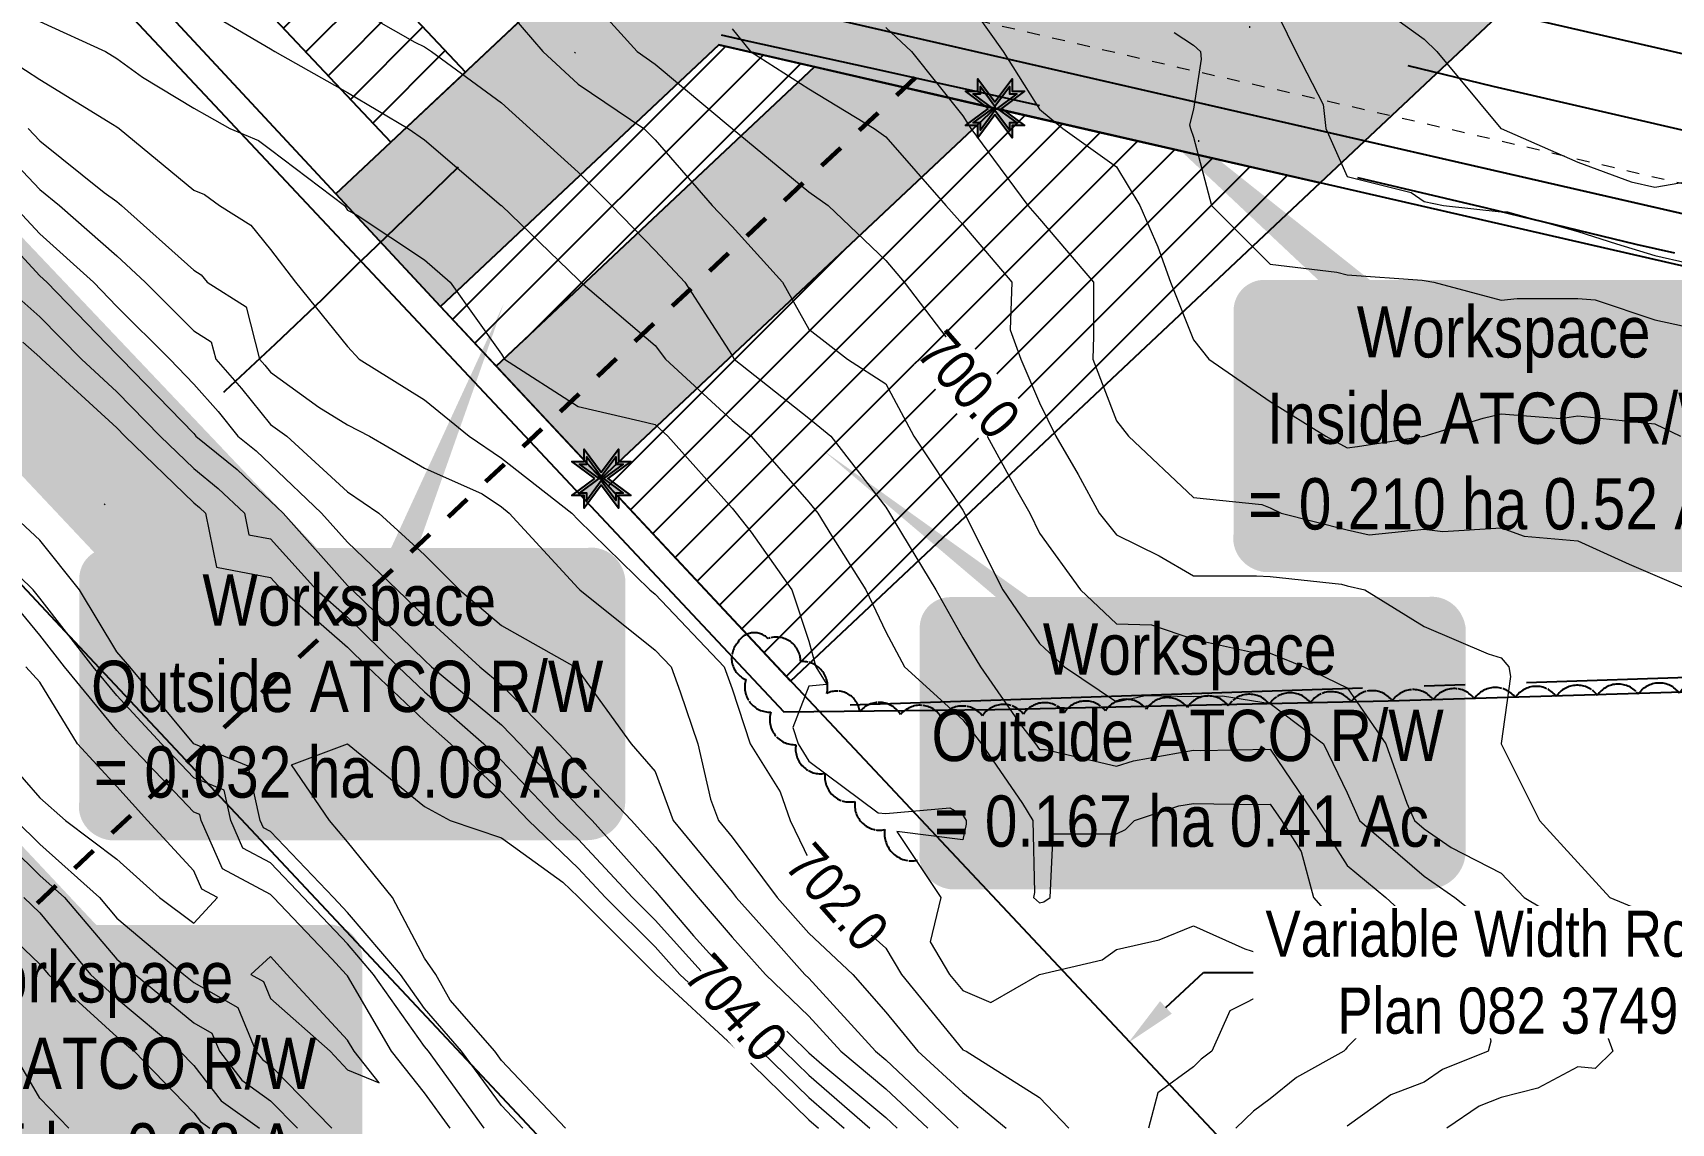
# Model space of a CAD drawing. Extents: x 634962 to 644935, y 5969185 to 5972988.
# Drawn here: x 644421.3 to 644581.1, y 5971488.1 to 5971594.4 of the extents above; entities that cross this region are included whole.
import ezdxf

# ---------------------------------------------------------------- set-up
doc = ezdxf.new("R2010")
doc.units = 0
doc.header["$LTSCALE"] = 5
doc.header["$PDSIZE"] = 0.5
for name, pattern in [('0', [1, 1, 0]), ('DASHDOT', [25.4, 12.7, -6.35, 0, -6.35]), ('foc-ABD', [1, 0.5, -0.5]), ('foc-PROPOSED-HP', [2, 1, -1]), ('foc-QUARTERLINE', [33, 25, -3, 2, -3])]:
    doc.linetypes.add(name, pattern=pattern)
doc.layers.get('Defpoints').update_dxf_attribs({"color": 9})
for name, color, linetype in [('AS-FENCE-DASH', 48, 'foc-FENCE-DASH'), ('AS-PIPE-UG-CLIENT HIGH PRESSURE', 240, 'DASHDOT'), ('AS-ROADS', 254, 'Continuous'), ('C-RW', 13, 'Continuous'), ('L-MON', 1, 'Continuous'), ('L-QSEC', 8, 'foc-QUARTERLINE'), ('L-TITLEDB', 4, 'Continuous'), ('P-PROPOSED', 10, 'Continuous'), ('P-PROPOSED-H', 21, 'Continuous'), ('P-TEMP WITHIN RW-H', 254, 'Continuous'), ('P-TEMP WITHIN-BLACK', 5, 'Continuous'), ('P-TEMP-ATCO PIPELINES', 104, 'Continuous'), ('P-TEMP-ATCO PIPELINES-H', 71, 'Continuous'), ('P-TEMP-BLOCKS', 250, 'Continuous'), ('P-TXT', 4, 'Continuous'), ('T-BUSH', 110, '0')]:
    doc.layers.add(name, color=color, linetype=linetype)
for name, color, linetype, lineweight in [('C-RW-T', 13, 'Continuous', 9), ('EXISTING PIPE ABD', 113, 'foc-ABD', 13), ('PROPOSED HP', 240, 'foc-PROPOSED-HP', 60)]:
    doc.layers.add(name, color=color, linetype=linetype, lineweight=lineweight)
doc.layers.add('C-TOPO-MAJR', color=7, linetype='Continuous', lineweight=15, true_color=0xd3aa5f)
doc.layers.add('C-TOPO-MINR', color=7, linetype='Continuous', lineweight=13, true_color=0xe9d5af)
doc.layers.add('C-TOPO-MAJR-TEXT', color=7, linetype='Continuous', true_color=0x644b1b)
doc.styles.add('4.5', font='ARIALN.TTF', dxfattribs={"height": 4.5})
doc.styles.add('80', font='ARIALN.TTF', dxfattribs={"height": 10})
doc.styles.add('foc-LtypeFont', font='ARIALN.TTF', dxfattribs={"height": 7.35})
doc.styles.get("Standard").update_dxf_attribs({"font": 'ARIALN.TTF'})
doc.linetypes.add('foc-FENCE-DASH', pattern='A,0.5,-0.5,1,-0.5,1,-0.5,1,-0.5,1,-0.5,["X",foc-LtypeFont,S=0.2,R=0,X=-0.625,Y=-0.75],-0.5', length=7.5)
doc.dimstyles.new('Compass 2 500', dxfattribs={"dimscale": 2.5, "dimtxt": 4.5, "dimasz": 2, "dimexe": 0.2, "dimexo": 0.0625, "dimgap": 0.5, "dimtad": 0, "dimtih": 1, "dimtoh": 1, "dimzin": 0, "dimdsep": 46, "dimtxsty": '4.5', "dimcen": 0.1, "dimse1": 1, "dimse2": 1, "dimclrd": 256, "dimclrt": 256, "dimaunit": 1, "dimadec": 4, "dimazin": 0, "dimtfac": 0.06, "dimtofl": 0, "dimtmove": 0, "dimatfit": 1, "dimfxl": 0.2, "dimtolj": 1, "dimtzin": 0, "dimlwd": -1, "dimarcsym": 0})
pattern_1 = [(45, (-1201.1034, 5845.673), (-2.2444885755, 2.2444885755), [])]

# ---------------------------------------------------------------- blocks, each defined once
blk = doc.blocks.new('*D462')
at = {"layer": 'C-RW-T', "transparency": 16777216}
for p, q in [((644627.19, 5971587.19), (644628.83, 5971594.35)), ((644628.83, 5971594.35), (644633.83, 5971594.35)), ((644621.55, 5971562.59), (644620.43, 5971557.72))]:
    blk.add_line(p, q, dxfattribs=at)
for points in [[(644626.38, 5971587.37), (644628, 5971587), (644626.07, 5971582.31)], [(644620.73, 5971562.78), (644622.36, 5971562.41), (644622.66, 5971567.47)]]:
    blk.add_solid(points, dxfattribs=at)
at = {"layer": 'Defpoints', "color": 0, "transparency": 16777216}
for p in [(644572.82, 5971594.53), (644626.07, 5971582.31), (644569.42, 5971579.69)]:
    blk.add_point(p, dxfattribs=at)
at = {"layer": 'C-RW-T', "transparency": 16777216, "insert": (644651.55, 5971594.35), "char_height": 4.5, "attachment_point": 5, "style": '4.5', "bg_fill": 3, "box_fill_scale": 1.1, "bg_fill_color": 256, "bg_fill_true_color": 13158600, "bg_fill_transparency": 0}
blk.add_mtext('\\A1;ATCO\\P15.24 P/L R/W\\PPlan 3494 NY', dxfattribs=at)
blk = doc.blocks.new('*D477')
at = {"layer": 'Defpoints', "color": 0, "transparency": 16777216}
for p in [(644480.35, 5971547.07), (644445.05, 5971514.07), (644528.15, 5971495.93)]:
    blk.add_point(p, dxfattribs=at)
at = {"layer": 'P-TXT', "transparency": 16777216}
for p, q in [((644531.8, 5971499.35), (644535.45, 5971502.76)), ((644535.45, 5971502.76), (644540.45, 5971502.76)), ((644489.2, 5971459.52), (644485.54, 5971456.11))]:
    blk.add_line(p, q, dxfattribs=at)
for points in [[(644531.23, 5971499.96), (644532.37, 5971498.74), (644528.15, 5971495.93)], [(644488.63, 5971460.13), (644489.77, 5971458.91), (644492.85, 5971462.93)]]:
    blk.add_solid(points, dxfattribs=at)
at = {"layer": 'P-TXT', "transparency": 16777216, "insert": (644565.14, 5971502.76), "char_height": 4.5, "attachment_point": 5, "style": '4.5', "bg_fill": 3, "box_fill_scale": 1.1, "bg_fill_color": 256, "bg_fill_true_color": 13158600, "bg_fill_transparency": 0}
blk.add_mtext('\\A1;Variable Width Road \\PPlan 082 3749', dxfattribs=at)
blk = doc.blocks.new('*U674')
h = blk.add_hatch(color=255)
edge = h.paths.add_edge_path()
edge.add_line((-46.5, -28.5), (46.5, -28.5))
edge.add_arc((46.5, -22.5), 6, 270, 360)
edge.add_line((52.5, -22.5), (52.5, 21))
edge.add_arc((46.5, 21), 6, 0, 90)
edge.add_line((46.5, 27), (-46.5, 27))
edge.add_arc((-46.5, 21), 6, 90, 180)
edge.add_line((-52.5, 21), (-52.5, -22.5))
edge.add_arc((-46.5, -22.5), 6, 180, 270)
at = {"color": 8, "true_color": 0x787878, "flags": 128}
blk.add_lwpolyline([(-46.5, -28.5, 3, 3, 0), (46.5, -28.5, 3, 3, 0.414214), (52.5, -22.5, 3, 3, 0), (52.5, 21, 3, 0, 0.414214), (46.5, 27, 0, 0, 0), (-46.5, 27, 0, 0, 0.414214), (-52.5, 21, 0, 0, 0), (-52.5, -22.5, 0, 3, 0.414214)], format="xyseb", close=True, dxfattribs=at)
blk.add_lwpolyline([(-123.25, -22.39, 0, 10, 0), (0, 0, 5, 5, 0)], format="xyseb", dxfattribs=at)
at = {"color": 8, "true_color": 0x787878, "style": '80'}
blk.add_attdef('ENTER_TEXT_001', (-35.99, -5), '', height=10, dxfattribs=at)
blk = doc.blocks.new('*U799')
h = blk.add_hatch(color=255)
edge = h.paths.add_edge_path()
edge.add_line((-46.5, -28.5), (46.5, -28.5))
edge.add_arc((46.5, -22.5), 6, 270, 360)
edge.add_line((52.5, -22.5), (52.5, 21))
edge.add_arc((46.5, 21), 6, 0, 90)
edge.add_line((46.5, 27), (-46.5, 27))
edge.add_arc((-46.5, 21), 6, 90, 180)
edge.add_line((-52.5, 21), (-52.5, -22.5))
edge.add_arc((-46.5, -22.5), 6, 180, 270)
at = {"color": 8, "true_color": 0x787878, "flags": 128}
blk.add_lwpolyline([(-91.17, 78.84, 0, 10, 0), (0, 0, 5, 5, 0)], format="xyseb", dxfattribs=at)
blk.add_lwpolyline([(-46.5, -28.5, 3, 3, 0), (46.5, -28.5, 3, 3, 0.414214), (52.5, -22.5, 3, 3, 0), (52.5, 21, 3, 0, 0.414214), (46.5, 27, 0, 0, 0), (-46.5, 27, 0, 0, 0.414214), (-52.5, 21, 0, 0, 0), (-52.5, -22.5, 0, 3, 0.414214)], format="xyseb", close=True, dxfattribs=at)
at = {"color": 8, "true_color": 0x787878, "style": '80'}
blk.add_attdef('ENTER_TEXT_001', (-35.99, -5), '', height=10, dxfattribs=at)
blk = doc.blocks.new('*U660')
h = blk.add_hatch(color=255)
edge = h.paths.add_edge_path()
edge.add_line((-46.5, -28.5), (46.5, -28.5))
edge.add_arc((46.5, -22.5), 6, 270, 360)
edge.add_line((52.5, -22.5), (52.5, 21))
edge.add_arc((46.5, 21), 6, 0, 90)
edge.add_line((46.5, 27), (-46.5, 27))
edge.add_arc((-46.5, 21), 6, 90, 180)
edge.add_line((-52.5, 21), (-52.5, -22.5))
edge.add_arc((-46.5, -22.5), 6, 180, 270)
at = {"color": 104, "flags": 128}
blk.add_lwpolyline([(-71.54, 55.78, 0, 7.5, 0), (0, 0, 0, 0, 0)], format="xyseb", dxfattribs=at)
blk.add_lwpolyline([(-46.5, -28.5, 3, 3, 0), (46.5, -28.5, 3, 3, 0.414214), (52.5, -22.5, 3, 3, 0), (52.5, 21, 3, 0, 0.414214), (46.5, 27, 0, 0, 0), (-46.5, 27, 0, 0, 0.414214), (-52.5, 21, 0, 0, 0), (-52.5, -22.5, 0, 3, 0.414214)], format="xyseb", close=True, dxfattribs=at)
at = {"color": 104, "style": '80'}
blk.add_attdef('ENTER_TEXT_001', (-26.85, -4.92), '', height=10, dxfattribs=at)
blk = doc.blocks.new('*U809')
h = blk.add_hatch(color=255)
edge = h.paths.add_edge_path()
edge.add_line((-46.5, -28.5), (46.5, -28.5))
edge.add_arc((46.5, -22.5), 6, 270, 360)
edge.add_line((52.5, -22.5), (52.5, 21))
edge.add_arc((46.5, 21), 6, 0, 90)
edge.add_line((46.5, 27), (-46.5, 27))
edge.add_arc((-46.5, 21), 6, 90, 180)
edge.add_line((-52.5, 21), (-52.5, -22.5))
edge.add_arc((-46.5, -22.5), 6, 180, 270)
at = {"color": 104, "flags": 128}
blk.add_lwpolyline([(30.29, 74.65, 0, 7.5, 0), (0, 0, 0, 0, 0)], format="xyseb", dxfattribs=at)
blk.add_lwpolyline([(-46.5, -28.5, 3, 3, 0), (46.5, -28.5, 3, 3, 0.414214), (52.5, -22.5, 3, 3, 0), (52.5, 21, 3, 0, 0.414214), (46.5, 27, 0, 0, 0), (-46.5, 27, 0, 0, 0.414214), (-52.5, 21, 0, 0, 0), (-52.5, -22.5, 0, 3, 0.414214)], format="xyseb", close=True, dxfattribs=at)
at = {"color": 104, "style": '80'}
blk.add_attdef('ENTER_TEXT_001', (-26.85, -4.92), '', height=10, dxfattribs=at)
blk = doc.blocks.new('TEMP')
h = blk.add_hatch(color=255)
h.dxf.hatch_style = 1
h.paths.add_polyline_path([(0, 0.251), (-0.666, 1.152), (-0.666, 0.666), (-1.152, 0.666), (-0.251, 0), (-1.152, -0.666), (-0.666, -0.666), (-0.666, -1.152), (0, -0.251), (0.666, -1.152), (0.666, -0.666), (1.152, -0.666), (0.251, 0), (1.152, 0.666), (0.666, 0.666), (0.666, 1.152)])
h.paths.add_polyline_path([(0.566, 0.849), (0.566, 0.566), (0.849, 0.566), (0.083, 0), (0.849, -0.566), (0.566, -0.566), (0.566, -0.849), (0, -0.083), (-0.566, -0.849), (-0.566, -0.566), (-0.849, -0.566), (-0.083, 0), (-0.849, 0.566), (-0.566, 0.566), (-0.566, 0.849), (0, 0.083)], flags=16)
h = blk.add_hatch(color=1)
h.dxf.hatch_style = 1
h.paths.add_polyline_path([(0, 0.083), (-0.566, 0.849), (-0.566, 0.566), (-0.849, 0.566), (-0.083, 0), (-0.849, -0.566), (-0.566, -0.566), (-0.566, -0.849), (0, -0.083), (0.566, -0.849), (0.566, -0.566), (0.849, -0.566), (0.083, 0), (0.849, 0.566), (0.566, 0.566), (0.566, 0.849)])
at = {"color": 1}
for p, q in [((-0.083, 0), (0.083, 0)), ((0, 0.083), (0, -0.083))]:
    blk.add_line(p, q, dxfattribs=at)
at = {"color": 255, "flags": 128}
blk.add_lwpolyline([(-0.251, 0), (-1.152, 0.666), (-0.666, 0.666), (-0.666, 1.152), (0, 0.251), (0.666, 1.152), (0.666, 0.666), (1.152, 0.666), (0.251, 0), (1.152, -0.666), (0.666, -0.666), (0.666, -1.152), (0, -0.251), (-0.666, -1.152), (-0.666, -0.666), (-1.152, -0.666)], close=True, dxfattribs=at)
at = {"color": 1, "flags": 128}
blk.add_lwpolyline([(-0.083, 0), (-0.849, 0.566), (-0.566, 0.566), (-0.566, 0.849), (0, 0.083), (0.566, 0.849), (0.566, 0.566), (0.849, 0.566), (0.083, 0), (0.849, -0.566), (0.566, -0.566), (0.566, -0.849), (0, -0.083), (-0.566, -0.849), (-0.566, -0.566), (-0.849, -0.566)], close=True, dxfattribs=at)

msp = doc.modelspace()

# ---------------------------------------------------------------- hatches: boundary and pattern name
at = {"layer": 'AS-ROADS'}
h = msp.add_hatch(color=256, dxfattribs=at)
h.dxf.hatch_style = 1
h.paths.add_polyline_path([(644460.552, 5971531.983), (644315.877, 5971684.498), (644304.258, 5971674.464), (644449.365, 5971520.269)])
h = msp.add_hatch(color=256, dxfattribs=at)
h.dxf.hatch_style = 1
h.paths.add_polyline_path([(644285.547, 5971658.53), (644276.315, 5971650.04), (644422.195, 5971495.532), (644431.054, 5971503.618)])
at = {"layer": 'P-PROPOSED-H'}
h = msp.add_hatch(color=256, dxfattribs=at)
h.dxf.hatch_style = 1
h.paths.add_polyline_path([(644515.13, 5971587.018), (644476.746, 5971550.918), (644466.505, 5971561.873), (644497.533, 5971591.055)])
at = {"layer": 'P-TEMP WITHIN RW-H'}
h = msp.add_hatch(color=256, dxfattribs=at)
h.dxf.hatch_style = 1
h.paths.add_polyline_path([(644493.406, 5971618.683), (644500.494, 5971611.131), (644564.58, 5971596.416), (644546.85, 5971579.741), (644488.195, 5971593.197), (644461.071, 5971567.686), (644450.862, 5971578.671)])
at = {"layer": 'P-TEMP-ATCO PIPELINES-H'}
h = msp.add_hatch(dxfattribs=at)
h.set_pattern_fill('ANSI31', color=256, scale=0.999744)
h.set_pattern_definition([(45, (-1201.1034, 5845.673), (-2.2444885755, 2.2444885755), [])])
h.paths.add_polyline_path([(644429.894, 5971611.685), (644447.401, 5971607.669), (644463.501, 5971590.558), (644456.219, 5971583.709)])
h = msp.add_hatch(dxfattribs=at)
h.set_pattern_fill('ANSI31', color=256, scale=0.999744)
h.set_pattern_definition(pattern_1)
h.paths.add_polyline_path([(644461.071, 5971567.686), (644488.195, 5971593.197), (644497.533, 5971591.055), (644466.505, 5971561.873)])
h = msp.add_hatch(dxfattribs=at)
h.set_pattern_fill('ANSI31', color=256, scale=0.999744)
h.set_pattern_definition(pattern_1)
h.paths.add_polyline_path([(644495.21, 5971531.173), (644476.746, 5971550.918), (644515.13, 5971587.018), (644546.85, 5971579.741)])

# ---------------------------------------------------------------- linework, layer by layer
at = {"layer": 'AS-FENCE-DASH', "ltscale": 0.5, "flags": 128}
for points in [[(644337.463, 5971695.566), (644494.556, 5971528.18)], [(644494.556, 5971528.18), (644515.124, 5971528.414), (644553.464, 5971529.259), (644607.683, 5971530.894), (644636.462, 5971531.841), (644643.844, 5971531.999)]]:
    msp.add_lwpolyline(points, dxfattribs=at)
at = {"layer": 'AS-PIPE-UG-CLIENT HIGH PRESSURE', "ltscale": 0.5, "flags": 128}
for points in [[(644648.39, 5971569.93), (644633.984, 5971573.06), (644616.68, 5971576.98), (644589.748, 5971583.126), (644563.711, 5971589.136), (644538.931, 5971595.187), (644520.704, 5971599.356), (644501.772, 5971603.556), (644498.164, 5971605.191), (644494.922, 5971607.547), (644492.252, 5971609.985), (644490.85, 5971611.33), (644487.356, 5971614.938), (644480.997, 5971621.608), (644473.191, 5971629.858), (644466.583, 5971636.918), (644460.461, 5971643.385), (644454.008, 5971650.281), (644449.39, 5971655.217), (644443.079, 5971662.051), (644438.159, 5971667.261), (644433.914, 5971671.46), (644432.34, 5971673.05), (644431.279, 5971674.018), (644430.878, 5971674.375), (644430.35, 5971674.504), (644429.66, 5971674.267), (644429.019, 5971673.92), (644428.287, 5971673.306), (644427.641, 5971672.548), (644422.976, 5971668.06), (644419.012, 5971664.222), (644413.131, 5971658.755), (644405.995, 5971652.029), (644398.889, 5971645.481), (644393.065, 5971640.115), (644387.593, 5971634.891), (644382.184, 5971630.005), (644377.134, 5971625.377), (644361.673, 5971610.95), (644354.56, 5971604.003), (644347.934, 5971597.845), (644334.444, 5971584.874), (644328.492, 5971579.427), (644322.29, 5971573.959), (644315.191, 5971566.947), (644309.865, 5971561.664), (644304.788, 5971556.858), (644298.475, 5971550.915), (644294.32, 5971547.07), (644291.413, 5971544.924), (644288.428, 5971543.457), (644286.129, 5971542.418), (644283.257, 5971541.552), (644279.233, 5971540.913), (644274.146, 5971540.88), (644271.053, 5971541.532), (644267.312, 5971542.317), (644261.973, 5971543.904), (644254.239, 5971546.255), (644246.967, 5971548.374), (644237.691, 5971551.229), (644226.679, 5971554.609), (644218.014, 5971557.293), (644207.113, 5971560.606)], [(644643.372, 5971558.539), (644632.656, 5971561.026), (644622.691, 5971563.336), (644610.9, 5971566.068), (644599.71, 5971568.695), (644588.231, 5971571.356), (644577.664, 5971573.728), (644563.072, 5971577.298), (644549.548, 5971580.474), (644534.987, 5971583.819), (644518.999, 5971587.38), (644502.879, 5971590.98), (644491.162, 5971593.549), (644486.642, 5971594.576), (644483.123, 5971595.478), (644480.302, 5971596.052), (644478.923, 5971596.275), (644478.236, 5971595.923), (644477.246, 5971595.29), (644476.353, 5971594.487), (644474.048, 5971592.316), (644469.806, 5971588.037), (644464.57, 5971582.973), (644459.331, 5971577.946), (644454.019, 5971572.802), (644452.919, 5971571.75), (644449.534, 5971568.364), (644444.94, 5971564.024), (644440.086, 5971559.483), (644422.542, 5971542.953), (644412.754, 5971533.981), (644396.2, 5971519.015), (644386.166, 5971509.561), (644378.588, 5971501.995), (644370.481, 5971494.691), (644364.388, 5971488.969), (644360.214, 5971485.049), (644356.242, 5971481.445), (644351.873, 5971477.108), (644348.429, 5971473.971), (644346.283, 5971472.333), (644345.212, 5971471.67), (644344.021, 5971471.066), (644342.895, 5971470.615), (644342.156, 5971470.421), (644341.564, 5971470.493), (644340.816, 5971470.667), (644340.115, 5971470.938), (644339.6, 5971471.398), (644338.401, 5971472.667), (644337.123, 5971474.532), (644333.59, 5971478.242), (644327.845, 5971484.338), (644322.591, 5971489.679), (644319.175, 5971493.267), (644311.322, 5971501.115), (644301.012, 5971512.088), (644292.101, 5971521.224), (644291.078, 5971522.248), (644288.897, 5971523.588), (644286.662, 5971524.255), (644276.15, 5971527.635), (644267.92, 5971530.13), (644256.138, 5971533.779), (644248.665, 5971535.902), (644237.359, 5971539.326), (644228.949, 5971541.841), (644218.697, 5971544.987), (644210.285, 5971547.668), (644203.16, 5971549.8)]]:
    msp.add_lwpolyline(points, dxfattribs=at)
at = {"layer": 'C-RW', "flags": 128}
for points in [[(644750.083, 5971538.238), (644417.554, 5971614.515), (644399.1, 5971634.372), (644763.129, 5971550.874)], [(644745.808, 5971534.098), (644488.195, 5971593.197), (644461.071, 5971567.686), (644450.862, 5971578.671), (644474.979, 5971601.352), (644750.087, 5971538.242)]]:
    msp.add_lwpolyline(points, dxfattribs=at)
at = {"layer": 'C-TOPO-MAJR', "lineweight": 15, "flags": 128}
for points, elevation in [([(644474.498, 5971598.937), (644480.246, 5971592.549), (644481.996, 5971591.328), (644489.494, 5971585.051), (644496.992, 5971578.891), (644498.866, 5971577.553), (644504.49, 5971572.197), (644506.29, 5971570.055), (644511.988, 5971562.557), (644514.374, 5971555.058), (644517.237, 5971549.81), (644518.529, 5971547.56), (644519.487, 5971545.604), (644523.469, 5971540.062), (644526.985, 5971536.754), (644530.393, 5971536.654), (644534.483, 5971535.263), (644540.635, 5971533.91), (644541.981, 5971533.91), (644545.261, 5971532.564), (644549.479, 5971530.519), (644553.228, 5971525.066), (644555.284, 5971519.261), (644556.04, 5971517.568), (644556.977, 5971516.761), (644559.601, 5971514.944), (644564.475, 5971512.447), (644566.742, 5971510.07), (644571.973, 5971506.946), (644578.589, 5971503.454), (644579.471, 5971503.089), (644583.22, 5971502.572)], 699.821), ([(644541.981, 5971597.704), (644544.48, 5971592.549), (644547.136, 5971587.394), (644547.397, 5971585.051), (644549.479, 5971580.367), (644555.726, 5971578.804), (644556.977, 5971577.928), (644558.851, 5971577.553), (644564.475, 5971576.927), (644565.1, 5971576.927), (644571.973, 5971575.004), (644575.722, 5971573.804), (644579.471, 5971572.656), (644585.785, 5971571.238)], 697.821), ([(644417.763, 5971592.549), (644422.012, 5971589.837), (644429.093, 5971585.468), (644429.51, 5971585.218), (644429.737, 5971585.051), (644437.008, 5971579.053), (644438.06, 5971578.605), (644439.508, 5971577.553), (644442.571, 5971575.618), (644444.506, 5971573.268), (644446.938, 5971570.055), (644452.004, 5971563.806), (644453.14, 5971562.557), (644459.502, 5971558.595), (644463.861, 5971555.058), (644467, 5971552.916), (644473.886, 5971547.56), (644474.498, 5971546.894), (644481.484, 5971540.062), (644481.996, 5971539.653), (644488.719, 5971532.564), (644489.494, 5971530.422), (644491.252, 5971525.066), (644494.18, 5971520.38), (644495.168, 5971517.568), (644496.992, 5971513.819), (644498.978, 5971510.07), (644504.49, 5971505.137), (644506.013, 5971502.572), (644511.988, 5971495.218), (644512.33, 5971495.074), (644519.487, 5971490.575), (644522.324, 5971487.576)], 701.82), ([(644418.207, 5971570.055), (644422.012, 5971566.7), (644426.049, 5971562.557), (644429.51, 5971559.381), (644433.733, 5971555.058), (644437.008, 5971551.893), (644439.4, 5971549.953), (644441.943, 5971547.56), (644442.375, 5971545.429), (644444.506, 5971545.03), (644448.971, 5971540.062), (644452.004, 5971537.416), (644456.952, 5971532.564), (644459.502, 5971530.136), (644465.288, 5971525.066), (644467, 5971523.443), (644472.587, 5971517.568), (644474.498, 5971515.746), (644479.779, 5971510.07), (644481.996, 5971507.853), (644486.778, 5971502.572), (644489.494, 5971500.054), (644494.586, 5971495.074), (644496.992, 5971492.738), (644502.928, 5971487.576)], 703.82), ([(644465.334, 5971487.576), (644461.001, 5971493.575), (644459.905, 5971495.074), (644459.502, 5971495.537), (644454.547, 5971502.572), (644452.004, 5971505.556), (644447.709, 5971510.07), (644444.506, 5971513.437), (644441.807, 5971514.869), (644440.613, 5971517.568), (644439.96, 5971520.52), (644437.008, 5971521.734), (644433.85, 5971525.066), (644429.51, 5971529.752), (644427.197, 5971532.564), (644422.012, 5971539.249), (644421.343, 5971540.062), (644414.513, 5971546.695)], 703.82), ([(644416.544, 5971517.568), (644422.012, 5971512.212), (644424.398, 5971510.07), (644429.51, 5971504.072), (644431.295, 5971502.572), (644437.008, 5971497.837), (644438.772, 5971496.838), (644439.507, 5971495.074), (644441.688, 5971492.256), (644444.506, 5971490.248), (644447.117, 5971487.576)], 703.82)]:
    msp.add_lwpolyline(points, dxfattribs=dict(at, elevation=elevation))
at = {"layer": 'C-TOPO-MINR', "lineweight": 13, "flags": 128}
for points, elevation in [([(644511.988, 5971598.103), (644515.935, 5971592.549), (644519.487, 5971586.925), (644521.735, 5971585.051), (644526.985, 5971581.301), (644529.267, 5971577.553), (644531.022, 5971573.515), (644532.233, 5971570.055), (644534.483, 5971564.432), (644535.983, 5971562.557), (644541.981, 5971558.42), (644547.396, 5971555.058), (644549.479, 5971553.922), (644550.492, 5971554.045), (644556.977, 5971555.058), (644556.977, 5971555.058), (644556.978, 5971555.058), (644562.726, 5971556.808), (644564.475, 5971557.245), (644570.27, 5971556.762), (644571.973, 5971557.031), (644578.148, 5971556.382), (644579.471, 5971556.243), (644581.971, 5971555.058)], 698.621), ([(644452.004, 5971597.21), (644458.565, 5971593.486), (644459.502, 5971593.018), (644460.184, 5971592.549), (644467, 5971587.55), (644469.778, 5971585.051), (644474.498, 5971580.802), (644477.747, 5971577.553), (644481.996, 5971573.157), (644484.898, 5971570.055), (644489.494, 5971562.931), (644489.715, 5971562.557), (644496.992, 5971556.802), (644499.135, 5971555.058), (644504.49, 5971548.116), (644504.856, 5971547.56), (644505.373, 5971546.678), (644509.373, 5971540.062), (644511.988, 5971535.377), (644513.719, 5971532.564), (644517.613, 5971526.94), (644519.092, 5971525.066), (644519.487, 5971524.49), (644520.063, 5971524.49), (644526.985, 5971522.861), (644528.638, 5971523.412), (644534.483, 5971524.42), (644535.14, 5971524.408), (644541.981, 5971524.531), (644546.678, 5971517.568), (644549.479, 5971513.183), (644553.228, 5971510.07), (644556.977, 5971506.634), (644562.246, 5971502.572), (644563.475, 5971496.073), (644563.226, 5971495.074), (644558.762, 5971493.289), (644556.977, 5971492.075), (644553.717, 5971490.836), (644549.479, 5971487.764)], 700.62), ([(644467, 5971597.235), (644471.053, 5971592.549), (644474.498, 5971589.362), (644480.885, 5971585.051), (644481.996, 5971583.94), (644487.559, 5971577.553), (644489.494, 5971575.484), (644494.414, 5971570.055), (644496.992, 5971565.471), (644500.741, 5971562.557), (644504.49, 5971560.171), (644507.234, 5971555.058), (644511.988, 5971547.837), (644512.148, 5971547.56), (644512.3, 5971547.249), (644515.894, 5971540.062), (644519.487, 5971534.836), (644521.905, 5971532.564), (644526.985, 5971529.141), (644529.796, 5971529.752), (644534.483, 5971529.67), (644537.327, 5971529.72), (644541.981, 5971528.978), (644547.172, 5971525.066), (644549.479, 5971520.267), (644550.684, 5971517.568), (644556.977, 5971512.147), (644559.976, 5971510.07), (644564.475, 5971506.455), (644571.456, 5971503.089), (644571.973, 5971502.78), (644572.367, 5971502.572), (644573.044, 5971501.501), (644575.382, 5971495.074), (644573.639, 5971493.408), (644571.973, 5971493.544), (644568.074, 5971491.475), (644564.475, 5971490.575), (644562.333, 5971489.718), (644559.182, 5971487.576)], 700.22), ([(644552.691, 5971596.835), (644556.977, 5971593.749), (644558.227, 5971592.549), (644564.47, 5971585.055), (644564.474, 5971585.051), (644564.475, 5971585.05), (644564.476, 5971585.05), (644571.973, 5971581.759), (644577.164, 5971579.86), (644579.471, 5971579.317), (644584.345, 5971580.177)], 697.421), ([(644422.012, 5971595.472), (644428.399, 5971592.549), (644429.51, 5971591.882), (644432.009, 5971590.049), (644437.008, 5971587.05), (644438.284, 5971586.327), (644440.536, 5971585.051), (644443.322, 5971583.867), (644444.506, 5971583.006), (644451.705, 5971577.553), (644452.004, 5971577.085), (644452.939, 5971576.617), (644459.502, 5971572.241), (644462.001, 5971570.055), (644467, 5971563.056), (644467.3, 5971562.557), (644474.498, 5971557.942), (644480.497, 5971556.557), (644481.996, 5971556.183), (644483.245, 5971555.058), (644489.494, 5971548.029), (644489.899, 5971547.56), (644491.368, 5971545.687), (644495.326, 5971540.062), (644496.992, 5971535.063), (644497.674, 5971532.564), (644498.723, 5971530.834), (644496.992, 5971530.689), (644495.423, 5971526.635), (644495.938, 5971525.066), (644496.992, 5971523.379), (644503.742, 5971518.317), (644504.49, 5971518.249), (644510.739, 5971518.818), (644511.988, 5971518.104), (644512.314, 5971517.568), (644512.322, 5971517.235), (644511.988, 5971515.694), (644505.56, 5971516.499), (644509.846, 5971510.07), (644508.816, 5971505.744), (644510.7, 5971502.572), (644511.988, 5971500.986), (644514.738, 5971499.822), (644519.487, 5971502.571), (644519.487, 5971502.571), (644519.488, 5971502.572), (644525.57, 5971503.987), (644526.985, 5971504.991), (644531.128, 5971505.927), (644534.483, 5971507.293), (644539.481, 5971505.072), (644541.981, 5971504.277), (644543.37, 5971502.572), (644542.796, 5971501.757), (644541.981, 5971501.009), (644538.023, 5971499.031), (644536.281, 5971495.074), (644535.245, 5971494.312), (644534.483, 5971493.575), (644531.022, 5971491.037), (644530.094, 5971487.576)], 701.42), ([(644439.942, 5971595.483), (644444.506, 5971592.808), (644444.923, 5971592.549), (644452.004, 5971588.566), (644457.922, 5971585.051), (644459.502, 5971583.939), (644466.998, 5971577.555), (644467, 5971577.553), (644467, 5971577.553), (644474.498, 5971570.323), (644474.757, 5971570.055), (644481.996, 5971563.88), (644482.996, 5971562.557), (644489.494, 5971556.589), (644491.369, 5971555.058), (644496.992, 5971548.632), (644497.864, 5971547.56), (644499.198, 5971545.355), (644502.535, 5971540.062), (644504.49, 5971535.973), (644506.319, 5971532.564), (644511.988, 5971527.399), (644513.83, 5971525.066), (644517.82, 5971519.235), (644518.834, 5971517.568), (644518.986, 5971510.57), (644518.878, 5971510.07), (644519.487, 5971509.547), (644519.911, 5971509.645), (644520.509, 5971510.07), (644520.791, 5971516.263), (644526.985, 5971516.263), (644527.867, 5971516.685), (644528.75, 5971517.568), (644533.049, 5971519.002), (644534.483, 5971519.249), (644540.402, 5971519.147), (644541.981, 5971519.175), (644543.065, 5971517.568), (644544.98, 5971514.569), (644546.187, 5971510.07), (644549.479, 5971506.321), (644553.697, 5971502.572), (644553.031, 5971499.02), (644549.479, 5971495.468), (644549.316, 5971495.237), (644549.138, 5971495.074), (644544.52, 5971492.534), (644541.981, 5971490.443), (644540.329, 5971489.228), (644538.62, 5971487.576)], 701.02), ([(644489.494, 5971594.755), (644491.28, 5971592.549), (644496.992, 5971588.914), (644503.366, 5971585.051), (644504.49, 5971584.248), (644510.349, 5971577.553), (644511.988, 5971575.679), (644516.76, 5971570.055), (644516.619, 5971565.424), (644517.647, 5971562.557), (644519.487, 5971558.318), (644521.082, 5971555.058), (644523.236, 5971551.309), (644525.281, 5971547.56), (644526.985, 5971545.418), (644531.15, 5971543.395), (644534.483, 5971541.425), (644540.618, 5971541.425), (644541.981, 5971541.366), (644548.93, 5971540.611), (644549.479, 5971540.471), (644551.209, 5971540.062), (644556.977, 5971536.492), (644563.226, 5971533.814), (644564.475, 5971533.446), (644565.225, 5971532.564), (644565.412, 5971531.627), (644564.475, 5971525.075), (644564.473, 5971525.068), (644564.474, 5971525.066), (644564.475, 5971525.065), (644568.223, 5971517.568), (644571.973, 5971513.478), (644575.098, 5971510.07), (644579.471, 5971508.26), (644581.57, 5971507.971)], 699.421), ([(644504.49, 5971594.892), (644506.99, 5971592.549), (644511.988, 5971586.3), (644512.778, 5971585.051), (644514.988, 5971582.052), (644518.333, 5971577.553), (644519.487, 5971576.23), (644524.735, 5971570.055), (644524.735, 5971564.806), (644524.678, 5971562.557), (644526.985, 5971556.557), (644528.168, 5971555.058), (644534.483, 5971549.06), (644541.149, 5971548.392), (644541.981, 5971548.077), (644543.051, 5971547.56), (644549.479, 5971545.925), (644551.621, 5971545.418), (644556.977, 5971545.982), (644558.795, 5971545.743), (644564.475, 5971546.11), (644566.724, 5971545.312), (644571.973, 5971544.834), (644576.972, 5971542.561), (644579.471, 5971541.49), (644582.804, 5971540.062)], 699.021), ([(644532.609, 5971594.423), (644534.483, 5971593.191), (644535.185, 5971592.549), (644535.232, 5971591.799), (644534.483, 5971586.924), (644534.108, 5971585.425), (644534.205, 5971585.051), (644534.483, 5971584.219), (644536.247, 5971577.553), (644541.981, 5971571.819), (644548.479, 5971571.054), (644549.479, 5971570.786), (644556.78, 5971570.251), (644556.977, 5971570.242), (644557.912, 5971570.055), (644564.475, 5971568.305), (644566.065, 5971568.464), (644571.973, 5971568.464), (644573.666, 5971568.362), (644579.471, 5971566.385), (644584.133, 5971565.393)], 698.221), ([(644416.331, 5971585.051), (644422.012, 5971579.1), (644423.923, 5971577.553), (644429.51, 5971572.64), (644432.287, 5971570.055), (644437.008, 5971565.334), (644438.712, 5971564.261), (644439.15, 5971562.557), (644441.666, 5971559.716), (644444.506, 5971556.202), (644446.075, 5971555.058), (644452.004, 5971549.634), (644455.05, 5971547.56), (644459.502, 5971543.49), (644462.93, 5971540.062), (644467, 5971536.588), (644474.171, 5971532.564), (644474.498, 5971532.206), (644479.67, 5971525.066), (644481.996, 5971522.368), (644483.761, 5971517.568), (644489.494, 5971510.606), (644489.894, 5971510.07), (644493.245, 5971506.319), (644496.608, 5971502.572), (644496.992, 5971502.202), (644503.479, 5971495.074), (644504.49, 5971494.233), (644511.543, 5971487.576)], 702.62), ([(644420.875, 5971585.051), (644422.012, 5971583.86), (644428.261, 5971578.801), (644429.51, 5971577.918), (644429.95, 5971577.553), (644437.008, 5971571.239), (644437.734, 5971570.781), (644438.331, 5971570.055), (644442.12, 5971567.669), (644443.435, 5971562.557), (644443.938, 5971561.988), (644444.506, 5971561.286), (644449.192, 5971557.871), (644452.004, 5971556.156), (644454.147, 5971555.058), (644459.502, 5971551.934), (644465.125, 5971549.435), (644467, 5971548.156), (644467.765, 5971547.56), (644474.498, 5971540.229), (644474.668, 5971540.062), (644481.996, 5971534.2), (644483.548, 5971532.564), (644484.428, 5971530.132), (644486.147, 5971525.066), (644487.402, 5971519.66), (644488.171, 5971517.568), (644489.494, 5971515.962), (644493.893, 5971510.07), (644496.992, 5971506.601), (644501.277, 5971502.572), (644504.49, 5971498.891), (644507.624, 5971495.074), (644511.988, 5971491.068), (644516.237, 5971487.576)], 702.22), ([(644415.652, 5971577.553), (644422.012, 5971570.671), (644422.693, 5971570.055), (644429.51, 5971563.025), (644429.978, 5971562.557), (644437.008, 5971555.3), (644437.121, 5971555.172), (644437.213, 5971555.058), (644441.24, 5971551.793), (644444.506, 5971548.721), (644445.724, 5971547.56), (644452.004, 5971540.485), (644452.445, 5971540.062), (644459.502, 5971533.207), (644460.205, 5971532.564), (644467, 5971526.916), (644468.803, 5971525.066), (644474.498, 5971518.987), (644475.844, 5971517.568), (644481.996, 5971510.712), (644482.545, 5971510.07), (644485.744, 5971506.323), (644489.14, 5971502.572), (644489.494, 5971502.243), (644496.825, 5971495.074), (644496.992, 5971494.911), (644498.242, 5971493.824), (644504.49, 5971488.627), (644505.604, 5971487.576)], 703.42), ([(644419.449, 5971577.553), (644422.012, 5971574.779), (644427.237, 5971570.055), (644429.51, 5971567.712), (644434.665, 5971562.557), (644437.008, 5971560.138), (644439.393, 5971557.444), (644441.322, 5971555.058), (644443.08, 5971553.633), (644444.506, 5971552.291), (644449.473, 5971547.56), (644452.004, 5971544.709), (644456.856, 5971540.062), (644459.502, 5971537.492), (644464.891, 5971532.564), (644467, 5971530.812), (644472.6, 5971525.066), (644474.498, 5971523.04), (644479.689, 5971517.568), (644481.996, 5971514.997), (644486.202, 5971510.07), (644489.494, 5971506.214), (644492.763, 5971502.572), (644496.992, 5971498.499), (644500.11, 5971495.074), (644504.49, 5971491.43), (644508.573, 5971487.576)], 703.02), ([(644420.346, 5971564.222), (644422.012, 5971562.754), (644422.204, 5971562.557), (644429.51, 5971555.852), (644430.285, 5971555.058), (644437.008, 5971548.56), (644437.56, 5971548.113), (644438.147, 5971547.56), (644439.218, 5971542.272), (644444.506, 5971541.281), (644445.601, 5971540.062), (644452.004, 5971534.475), (644453.953, 5971532.564), (644459.502, 5971527.28), (644462.029, 5971525.066), (644467, 5971520.351), (644469.646, 5971517.568), (644474.498, 5971512.943), (644477.171, 5971510.07), (644481.996, 5971505.245), (644484.417, 5971502.572), (644489.494, 5971497.865), (644492.348, 5971495.074), (644496.992, 5971490.564), (644500.429, 5971487.576)], 704.219), ([(644469.083, 5971487.576), (644467, 5971489.781), (644463.13, 5971495.074), (644459.502, 5971499.239), (644457.155, 5971502.572), (644452.004, 5971508.616), (644450.621, 5971510.07), (644444.506, 5971516.497), (644443.806, 5971516.868), (644443.497, 5971517.568), (644442.321, 5971522.882), (644437.008, 5971525.066), (644437.008, 5971525.066), (644437.005, 5971525.069), (644430.79, 5971532.564), (644429.51, 5971534.022), (644425.885, 5971540.062), (644422.012, 5971544.905), (644419.179, 5971547.56)], 704.219), ([(644462.001, 5971487.576), (644459.502, 5971491.036), (644456.301, 5971495.074), (644452.004, 5971502.416), (644451.86, 5971502.572), (644450.506, 5971504.07), (644444.797, 5971510.07), (644444.506, 5971510.376), (644439.807, 5971512.869), (644437.729, 5971517.568), (644437.598, 5971518.158), (644437.008, 5971518.401), (644430.693, 5971525.066), (644429.51, 5971526.344), (644424.394, 5971532.564), (644422.012, 5971535.636), (644418.374, 5971540.062)], 703.42), ([(644417.397, 5971525.066), (644422.012, 5971519.773), (644424.511, 5971517.568), (644429.51, 5971513.819), (644433.675, 5971510.07), (644437.008, 5971507.571), (644439.315, 5971510.07), (644437.808, 5971510.87), (644437.008, 5971512.678), (644432.509, 5971517.568), (644429.51, 5971520.9), (644425.684, 5971525.066), (644422.012, 5971531.064), (644420.648, 5971532.564)], 703.02), ([(644473.249, 5971487.576), (644467, 5971494.192), (644466.355, 5971495.074), (644462.001, 5971500.073), (644460.612, 5971502.572), (644459.502, 5971504.15), (644456.377, 5971510.07), (644452.004, 5971515.499), (644450.24, 5971517.568), (644446.55, 5971523.022), (644452.004, 5971525.065), (644452.008, 5971525.062), (644459.502, 5971518.932), (644462.002, 5971517.568), (644467, 5971515.902), (644472.998, 5971511.57), (644474.498, 5971510.14), (644474.563, 5971510.07), (644481.996, 5971502.637), (644482.055, 5971502.572), (644489.494, 5971495.676), (644490.11, 5971495.074), (644496.992, 5971488.391), (644497.93, 5971487.576)], 704.619), ([(644419.668, 5971517.568), (644422.012, 5971515.273), (644427.806, 5971510.07), (644429.51, 5971508.071), (644436.056, 5971502.572), (644437.008, 5971501.783), (644441.293, 5971499.359), (644443.078, 5971495.074), (644443.701, 5971494.269), (644444.506, 5971493.695), (644450.487, 5971487.576)], 703.42), ([(644415.171, 5971510.07), (644422.012, 5971503.572), (644422.833, 5971502.572), (644429.51, 5971496.48), (644431.188, 5971495.074), (644437.008, 5971489.075), (644437.662, 5971488.23), (644438.58, 5971487.576)], 704.619), ([(644420.433, 5971510.07), (644422.012, 5971508.571), (644426.942, 5971502.572), (644429.51, 5971500.229), (644435.665, 5971495.074), (644437.008, 5971493.69), (644439.675, 5971490.243), (644443.417, 5971487.576)], 704.219), ([(644424.823, 5971487.576), (644422.012, 5971490.509), (644419.32, 5971495.074)], 704.619)]:
    msp.add_lwpolyline(points, dxfattribs=dict(at, elevation=elevation))
at = {"layer": 'C-TOPO-MINR', "lineweight": 13, "elevation": 703.02, "flags": 128}
msp.add_lwpolyline([(644452.644, 5971495.074), (644452.004, 5971496.167), (644446.092, 5971502.572), (644444.506, 5971504.326), (644442.588, 5971502.572), (644443.813, 5971501.879), (644444.506, 5971500.216), (644450.311, 5971495.074), (644452.004, 5971493.264), (644455.091, 5971491.986), (644452.644, 5971495.074)], close=True, dxfattribs=at)
at = {"layer": 'EXISTING PIPE ABD', "ltscale": 0.5, "flags": 128}
msp.add_lwpolyline([(644646.216, 5971565.14), (644639.482, 5971566.751), (644634.789, 5971567.632), (644623.082, 5971570.259), (644607.825, 5971573.761), (644594.56, 5971576.849), (644580.405, 5971580.065), (644563.768, 5971583.978), (644547.248, 5971587.777), (644533.106, 5971590.974), (644518.164, 5971594.471), (644506.533, 5971597.185), (644494.826, 5971599.859), (644481.303, 5971603.126), (644467.538, 5971606.282), (644457.115, 5971608.735), (644448.447, 5971610.734), (644441.169, 5971612.457), (644433.015, 5971614.328), (644430.033, 5971615.255), (644429.584, 5971615.351), (644429.135, 5971615.594), (644428.89, 5971615.874), (644428.14, 5971616.615), (644427.614, 5971617.107), (644425.74, 5971619.147), (644423.194, 5971621.841), (644419.955, 5971625.372), (644416.438, 5971629.264), (644413.264, 5971632.962), (644411.147, 5971635.358), (644408.935, 5971637.845), (644406.505, 5971640.333), (644406.043, 5971640.66), (644405.234, 5971641.131), (644404.449, 5971641.344), (644404.086, 5971641.471), (644403.718, 5971641.398), (644403.075, 5971641.338), (644402.337, 5971641.141), (644401.529, 5971640.698), (644400.782, 5971640.076), (644400.036, 5971639.617), (644397.793, 5971637.647), (644395.904, 5971635.879), (644390.5, 5971630.979), (644383.801, 5971624.628), (644365.323, 5971607.062), (644358.209, 5971600.634), (644351.578, 5971594.328), (644337.802, 5971581.122), (644331.227, 5971575.302), (644325.691, 5971569.87), (644318.695, 5971563.293), (644313.169, 5971558.319), (644309.01, 5971554.756), (644305.011, 5971551.857), (644302.469, 5971548.617), (644299.327, 5971545.65), (644294.779, 5971541.413), (644292.258, 5971539.23), (644289.909, 5971537.005), (644286.373, 5971533.855), (644285.969, 5971533.396), (644285.105, 5971532.779), (644284.671, 5971532.585), (644284.162, 5971532.512), (644283.524, 5971532.588), (644282.962, 5971532.735), (644281.878, 5971533.109), (644279.354, 5971533.927), (644275.104, 5971535.28), (644267.13, 5971537.778), (644256.881, 5971540.882), (644247.768, 5971543.529), (644238.74, 5971546.144), (644230.912, 5971548.514), (644222.88, 5971550.953), (644215.352, 5971553.341), (644205.7, 5971556.288)], dxfattribs=at)
at = {"layer": 'L-QSEC', "ltscale": 0.4}
msp.add_line((644748.868, 5971537.061), (644497.538, 5971528.693), dxfattribs=at)
at = {"layer": 'L-TITLEDB'}
for points in [[(644620.415, 5971412.65), (644600.183, 5971433.417), (644607.784, 5971440.607), (644588.552, 5971460.958), (644574.029, 5971447.222), (644497.458, 5971528.778), (644493.88, 5971532.59), (644461.086, 5971567.67), (644450.862, 5971578.671), (644417.553, 5971614.515), (644399.1, 5971634.372), (644388.641, 5971645.449), (644303.864, 5971735.235), (644253.703, 5971788.307)], [(644217.965, 5971755.983), (644306.164, 5971662.044), (644353.065, 5971612.076), (644363.493, 5971600.968), (644415.573, 5971545.483), (644425.836, 5971534.548), (644433.251, 5971526.65), (644565.921, 5971385.149), (644578.343, 5971371.902)], [(644217.965, 5971755.983), (644306.164, 5971662.044), (644353.065, 5971612.076), (644363.493, 5971600.968), (644415.573, 5971545.483), (644425.836, 5971534.548), (644433.251, 5971526.65), (644565.921, 5971385.149), (644578.343, 5971371.902)]]:
    msp.add_lwpolyline(points, dxfattribs=at)
at = {"layer": 'P-TEMP WITHIN-BLACK'}
msp.add_lwpolyline([(644493.406, 5971618.683), (644500.494, 5971611.131), (644564.58, 5971596.416), (644546.85, 5971579.741), (644488.195, 5971593.197), (644461.071, 5971567.686), (644450.862, 5971578.671)], close=True, dxfattribs=at)
at = {"layer": 'P-TEMP-ATCO PIPELINES', "flags": 128}
for points in [[(644429.894, 5971611.685), (644447.401, 5971607.669), (644463.501, 5971590.558), (644456.219, 5971583.709)], [(644461.071, 5971567.686), (644488.195, 5971593.197), (644497.533, 5971591.055), (644466.505, 5971561.873)]]:
    msp.add_lwpolyline(points, close=True, dxfattribs=at)
at = {"layer": 'T-BUSH', "flags": 128}
msp.add_lwpolyline([(644592.835, 5971519.3, 0.5205671), (644595.235, 5971522.499, 0.5205671), (644597.635, 5971525.698, 0.5205671), (644600.034, 5971528.897, 0.5205671), (644597.833, 5971530.118, 0.5205671), (644593.849, 5971530.326, 0.5205671), (644589.852, 5971530.217, 0.5205671), (644585.854, 5971530.108, 0.5205671), (644581.857, 5971529.998, 0.5205671), (644577.859, 5971529.889, 0.5205671), (644573.862, 5971529.78, 0.5205671), (644569.864, 5971529.671, 0.5205671), (644565.867, 5971529.562, 0.5205671), (644561.869, 5971529.452, 0.5205671), (644557.872, 5971529.347, 0.5205671), (644553.874, 5971529.247, 0.5205671), (644549.876, 5971529.146, 0.5205671), (644545.878, 5971529.046, 0.5205671), (644541.881, 5971528.927, 0.5205671), (644537.886, 5971528.763, 0.5205671), (644533.89, 5971528.598, 0.5205671), (644529.895, 5971528.434, 0.5205671), (644525.899, 5971528.269, 0.5205671), (644521.903, 5971528.105, 0.5205671), (644517.908, 5971527.94, 0.5205671), (644513.912, 5971527.776, 0.5205671), (644509.917, 5971527.626, 0.5205671), (644505.928, 5971527.908, 0.5205671), (644501.939, 5971528.189, 0.5205671), (644498.725, 5971529.97, 0.5205671), (644496.189, 5971533.063, 0.5205671), (644493.003, 5971535.316, 0.5205671), (644490.023, 5971534.873, 0.5205671), (644490.852, 5971531.319, 0.5205671), (644493.285, 5971528.146, 0.5205671), (644495.719, 5971524.972, 0.5205671), (644498.572, 5971522.178, 0.5205671), (644501.481, 5971519.434, 0.5205671), (644504.39, 5971516.69, 0.5205671), (644507.563, 5971513.697, 0.5205671)], format="xyb", dxfattribs=at)

# ---------------------------------------------------------------- block references
at = {"layer": 'L-MON', "xscale": 2.499359200000004, "yscale": 2.499359200000004, "zscale": 2.499359200000004}
for p in [(644515.13, 5971587.018), (644476.746, 5971550.918)]:
    msp.add_blockref('TEMP', p, dxfattribs=at)
at = {"layer": 'P-TEMP-BLOCKS', "color": 3}
ref = msp.add_blockref('*U809', (644452.089, 5971530.651), dxfattribs=dict(at, xscale=0.49987184, yscale=0.49987184, zscale=0.49987184))
ref.add_attrib('ENTER_TEXT_001', 'Workspace', (644437.854, 5971536.58), dxfattribs={"layer": '0', "color": 104, "height": 4.9987, "style": '80'})
ref.add_attrib('ENTER_TEXT_002', 'Outside ATCO R/W', (644426.99, 5971528.161), dxfattribs={"layer": '0', "color": 104, "height": 4.99872, "style": '80'})
ref.add_attrib('ENTER_TEXT_003', '= 0.032 ha 0.08 Ac.', (644427.259, 5971519.809), dxfattribs={"layer": '0', "color": 104, "height": 4.99872, "style": '80'})
ref = msp.add_blockref('*U674', (644426.459, 5971493.904), dxfattribs=dict(at, xscale=0.49987184, yscale=0.49987184, zscale=0.49987184))
ref.add_attrib('ENTER_TEXT_001', 'Workspace', (644412.224, 5971499.833), dxfattribs={"layer": '0', "color": 8, "true_color": 0x787878, "height": 4.9987, "style": '80'})
ref.add_attrib('ENTER_TEXT_002', 'Inside ATCO R/W', (644403.461, 5971491.413), dxfattribs={"layer": '0', "color": 8, "true_color": 0x787878, "height": 4.99872, "style": '80'})
ref.add_attrib('ENTER_TEXT_003', '= 0.115 ha 0.28 Ac.', (644401.629, 5971483.061), dxfattribs={"layer": '0', "color": 8, "true_color": 0x787878, "height": 4.99872, "style": '80'})

# ---------------------------------------------------------------- next in the draw order: texts
at = {"layer": 'C-TOPO-MAJR-TEXT', "color": 251, "linetype": 'Continuous', "lineweight": -3, "true_color": 0x6b6b6b, "char_height": 3.99795, "width": 8.45894, "attachment_point": 5, "bg_fill": 3, "box_fill_scale": 1.181818, "bg_fill_color": 256, "bg_fill_true_color": 13158600, "bg_fill_transparency": 0}
for s, insert, rotation in [('{\\C256;700.0}', (644512.568, 5971560.054, 699.821), 311.25665), ('{\\C256;702.0}', (644499.739, 5971510.098, 703.82), 311.45879)]:
    msp.add_mtext(s, dxfattribs=dict(at, insert=insert, rotation=rotation))

# ---------------------------------------------------------------- next in the draw order: linework, layer by layer
at = {"layer": 'P-PROPOSED', "flags": 128}
msp.add_lwpolyline([(644515.13, 5971587.018), (644476.746, 5971550.918), (644466.505, 5971561.873), (644497.533, 5971591.055)], close=True, dxfattribs=at)
at = {"layer": 'P-TEMP-ATCO PIPELINES', "flags": 128}
msp.add_lwpolyline([(644495.21, 5971531.173), (644476.746, 5971550.918), (644515.13, 5971587.018), (644546.85, 5971579.741)], close=True, dxfattribs=at)

# ---------------------------------------------------------------- next in the draw order: block references
at = {"layer": 'P-TEMP-BLOCKS', "color": 3}
ref = msp.add_blockref('*U799', (644564.645, 5971556.798), dxfattribs=dict(at, xscale=0.49987184, yscale=0.49987184, zscale=0.49987184))
ref.add_attrib('ENTER_TEXT_001', 'Workspace', (644550.409, 5971562.727), dxfattribs={"layer": '0', "color": 8, "true_color": 0x787878, "height": 4.9987, "style": '80'})
ref.add_attrib('ENTER_TEXT_002', 'Inside ATCO R/W', (644541.646, 5971554.307), dxfattribs={"layer": '0', "color": 8, "true_color": 0x787878, "height": 4.99872, "style": '80'})
ref.add_attrib('ENTER_TEXT_003', '= 0.210 ha 0.52 Ac.', (644539.815, 5971545.955), dxfattribs={"layer": '0', "color": 8, "true_color": 0x787878, "height": 4.99872, "style": '80'})
ref = msp.add_blockref('*U660', (644534.036, 5971525.863), dxfattribs=dict(at, xscale=0.49987184, yscale=0.49987184, zscale=0.49987184))
ref.add_attrib('ENTER_TEXT_001', 'Workspace', (644519.8, 5971531.792), dxfattribs={"layer": '0', "color": 104, "height": 4.9987, "style": '80'})
ref.add_attrib('ENTER_TEXT_002', 'Outside ATCO R/W', (644508.937, 5971523.372), dxfattribs={"layer": '0', "color": 104, "height": 4.99872, "style": '80'})
ref.add_attrib('ENTER_TEXT_003', '= 0.167 ha 0.41 Ac.', (644509.206, 5971515.021), dxfattribs={"layer": '0', "color": 104, "height": 4.99872, "style": '80'})

# ---------------------------------------------------------------- next in the draw order: texts
at = {"layer": 'C-TOPO-MAJR-TEXT', "color": 251, "linetype": 'Continuous', "lineweight": -3, "true_color": 0x6b6b6b, "insert": (644489.889, 5971499.294, 703.82), "char_height": 3.99795, "width": 8.45894, "attachment_point": 5, "rotation": 311.45879, "bg_fill": 3, "box_fill_scale": 1.181818, "bg_fill_color": 256, "bg_fill_true_color": 13158600, "bg_fill_transparency": 0}
msp.add_mtext('{\\C256;704.0}', dxfattribs=at)

# ---------------------------------------------------------------- next in the draw order: linework, layer by layer
at = {"layer": 'PROPOSED HP', "ltscale": 0.5, "flags": 128}
msp.add_lwpolyline([(644507.339, 5971589.984), (644341.881, 5971434.368), (644334.748, 5971441.946), (644335.928, 5971475.788)], dxfattribs=at)

# ---------------------------------------------------------------- next in the draw order: dimensions: what is measured, and where the dimension line sits
at = {"layer": 'C-RW-T'}
dim = msp.add_linear_dim(base=(644626.072, 5971582.313), p1=(644569.416, 5971579.688), p2=(644572.823, 5971594.533), angle=77.07503, text='ATCO\\P15.24 P/L R/W\\PPlan 3494 NY', dimstyle='Compass 2 500', override={"dimtfill": 1}, dxfattribs=at)
dim.commit()
dim.dimension.update_dxf_attribs({"geometry": '*D462', "text_midpoint": (644651.548, 5971594.351), "dimtype": 161})

# ---------------------------------------------------------------- next in the draw order: dimensions: what is measured, and where the dimension line sits
at = {"layer": 'P-TXT'}
dim = msp.add_linear_dim(base=(644528.148, 5971495.933), p1=(644445.048, 5971514.068), p2=(644480.347, 5971547.066), angle=43.07068, text='Variable Width Road \\PPlan 082 3749', dimstyle='Compass 2 500', override={"dimtfill": 1}, dxfattribs=at)
dim.commit()
dim.dimension.update_dxf_attribs({"geometry": '*D477', "text_midpoint": (644565.14, 5971502.762), "dimtype": 161})

doc.saveas('drawing.dxf')
